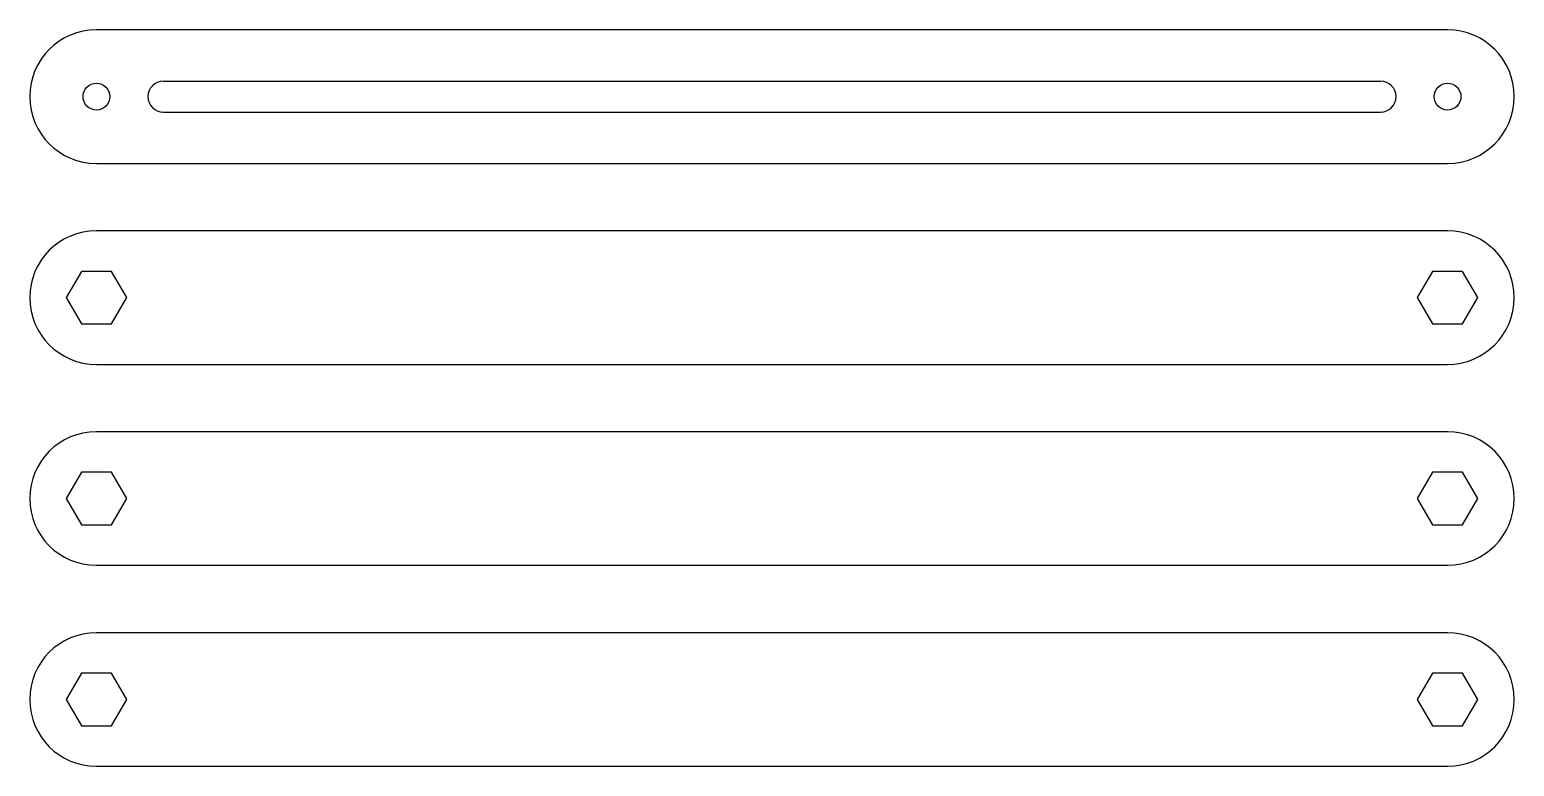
# Model space of a CAD drawing. Header units: millimetres. Extents: x 97 to 208, y 51 to 106.
import ezdxf

# ---------------------------------------------------------------- set-up
doc = ezdxf.new("R2010")
doc.units = ezdxf.units.MM
doc.header["$MEASUREMENT"] = 0
doc.layers.get('0').update_dxf_attribs({"linetype": 'CONTINUOUS'})

msp = doc.modelspace()

# ---------------------------------------------------------------- linework, layer by layer
at = {"linetype": 'Continuous'}
for p, q in [((102.14, 106.26), (202.73, 106.26)), ((107.12, 102.43), (197.75, 102.43)), ((107.12, 100.13), (197.75, 100.13)), ((102.14, 96.31), (202.73, 96.31)), ((102.14, 91.31), (202.73, 91.31)), ((102.14, 81.36), (202.73, 81.36)), ((102.14, 76.36), (202.73, 76.36)), ((102.14, 66.41), (202.73, 66.41)), ((102.14, 61.41), (202.73, 61.41)), ((102.14, 51.46), (202.73, 51.46))]:
    msp.add_line(p, q, dxfattribs=at)
for points in [[(101.02, 88.28), (99.89, 86.33), (101.02, 84.38), (103.27, 84.38), (104.4, 86.33), (103.27, 88.28)], [(201.6, 88.28), (200.48, 86.33), (201.6, 84.38), (203.85, 84.38), (204.98, 86.33), (203.85, 88.28)], [(101.02, 73.33), (99.89, 71.38), (101.02, 69.43), (103.27, 69.43), (104.4, 71.38), (103.27, 73.33)], [(201.6, 73.33), (200.48, 71.38), (201.6, 69.43), (203.85, 69.43), (204.98, 71.38), (203.85, 73.33)], [(101.02, 58.38), (99.89, 56.43), (101.02, 54.48), (103.27, 54.48), (104.4, 56.43), (103.27, 58.38)], [(201.6, 58.38), (200.48, 56.43), (201.6, 54.48), (203.85, 54.48), (204.98, 56.43), (203.85, 58.38)]]:
    msp.add_lwpolyline(points, close=True, dxfattribs=at)
for centre in [(102.14, 101.28), (202.73, 101.28)]:
    msp.add_circle(centre, 1, dxfattribs=at)
for centre, radius, start, end in [((102.14, 101.28), 4.97, 90, 270), ((202.73, 101.28), 4.97, 270, 90), ((107.12, 101.28), 1.15, 90, 270), ((197.75, 101.28), 1.15, 270, 90), ((102.14, 86.33), 4.97, 90, 270), ((202.73, 86.33), 4.97, 270, 90), ((102.14, 71.38), 4.97, 90, 270), ((202.73, 71.38), 4.97, 270, 90), ((102.14, 56.43), 4.97, 90, 270), ((202.73, 56.43), 4.97, 270, 90)]:
    msp.add_arc(centre, radius, start, end, dxfattribs=at)

doc.saveas('drawing.dxf')
